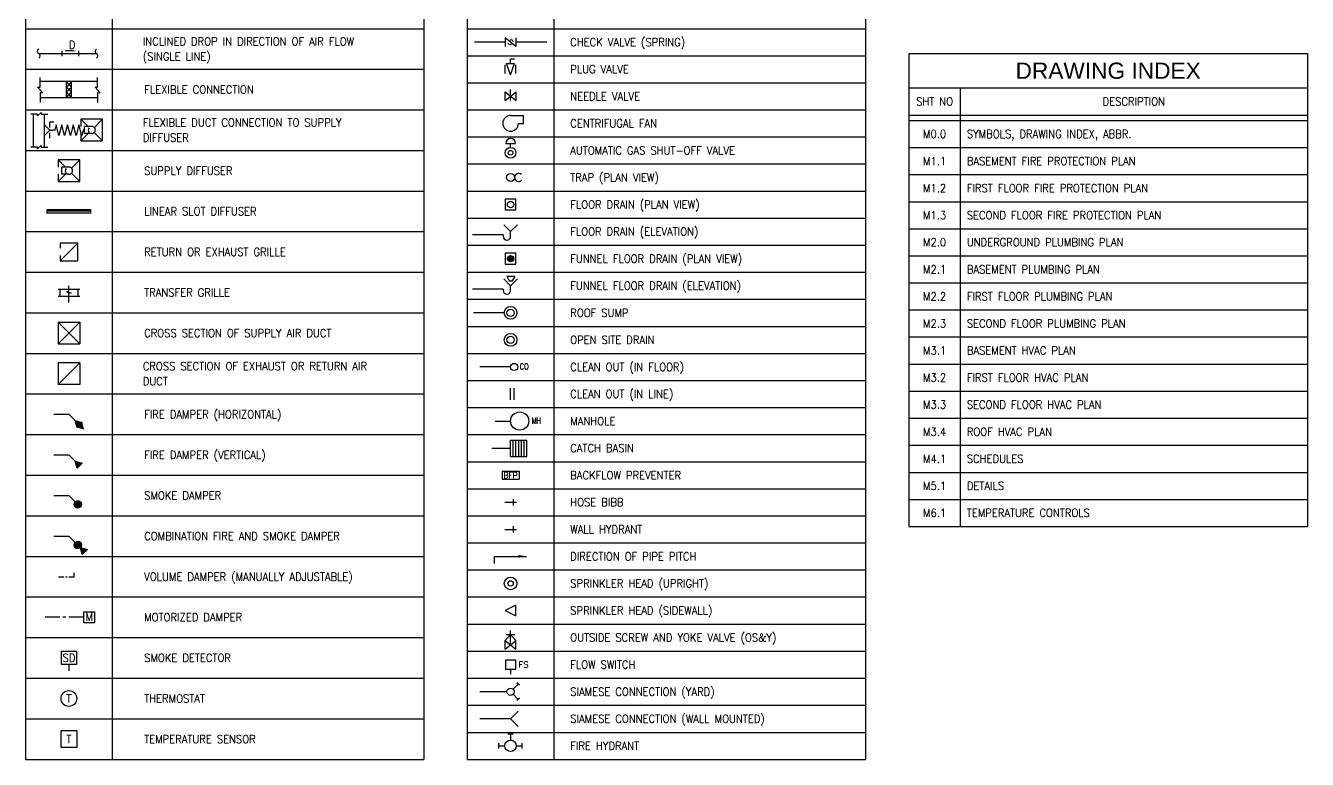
# Model space of a CAD drawing. Extents: x 1 to 31.1, y 1 to 21.7.
# Drawn here: x 16.28 to 31.08, y 2.91 to 11.38 of the extents above; entities that cross this region are included whole.
import ezdxf
from ezdxf.enums import TextEntityAlignment as Align

# ---------------------------------------------------------------- set-up
doc = ezdxf.new("R2010")
doc.units = 0
doc.header["$MEASUREMENT"] = 0
doc.linetypes.add('DASHED', pattern=[0.75, 0.5, -0.25])
doc.layers.get('0').update_dxf_attribs({"linetype": 'CONTINUOUS'})
for name, color, linetype in [('DRW_IDX', 2, 'CONTINUOUS'), ('Schedules', 2, 'CONTINUOUS'), ('Symbols', 11, 'CONTINUOUS'), ('TEXT', 1, 'CONTINUOUS')]:
    doc.layers.add(name, color=color, linetype=linetype)
doc.styles.add('ARIAL', font='ARIAL.TTF', dxfattribs={"height": 0.1875})
doc.styles.add('COMPACT', font='SIMPLEX', dxfattribs={"width": 0.75})
doc.styles.add('ROMANS', font='romans.shx', dxfattribs={"width": 0.9, "height": 0.09375})
doc.styles.add('SIMPLEX', font='SIMPLEX')

# ---------------------------------------------------------------- blocks, each defined once
blk = doc.blocks.new('SUPARROW')
at = {"color": 1}
blk.add_line((-6.1, 0), (-24.1, 0), dxfattribs=at)
blk.add_solid([(-6.1, -1), (-6.1, 1), (-0.1, 0)], dxfattribs=at)
blk = doc.blocks.new('ogee')
at = {"color": 1}
for centre, start, end in [((0.011, 0.025), 114.124, 245.876), ((-0.011, -0.025), 294.124, 65.876)]:
    blk.add_arc(centre, 0.0271, start, end, dxfattribs=at)
blk = doc.blocks.new('flex_conn')
at = {"color": 8}
for p, q in [((-0.11, 0.023), (-0.1, 0.033)), ((-0.067, 0), (-0.1, 0.033)), ((-0.067, 0), (-0.1, -0.033)), ((-0.067, 0), (-0.033, 0.033)), ((-0.067, 0), (-0.033, -0.033)), ((0, 0), (-0.033, 0.033)), ((0, 0), (-0.033, -0.033)), ((0, 0), (0.033, 0.033)), ((0, 0), (0.033, -0.033)), ((0.067, 0), (0.033, 0.033)), ((0.067, 0), (0.033, -0.033)), ((0.067, 0), (0.1, 0.033)), ((0.067, 0), (0.1, -0.033)), ((0.11, 0.023), (0.1, 0.033)), ((-0.11, -0.023), (-0.1, -0.033)), ((0.11, -0.023), (0.1, -0.033))]:
    blk.add_line(p, q, dxfattribs=at)
for p, q in [((-0.11, 0.033), (0.11, 0.033)), ((-0.11, -0.033), (-0.11, 0.033)), ((0.11, -0.033), (0.11, 0.033)), ((-0.11, -0.033), (0.11, -0.033))]:
    blk.add_line(p, q)
blk = doc.blocks.new('break')
at = {"color": 11}
for p, q in [((-3, 3.2), (0, 3.2)), ((-3, 3.2), (3, -3.2)), ((0, 3.2), (0, 14.6)), ((3, -3.2), (0, -3.2)), ((0, -3.2), (0, -14.6))]:
    blk.add_line(p, q, dxfattribs=at)
blk = doc.blocks.new('SPIN')
for q in [(-6, 0), (6, 0)]:
    blk.add_line((0, -6), q)
blk = doc.blocks.new('VOL-DAMP')
for p, q in [((-9, 0), (-3, 0)), ((-1, 0), (1, 0)), ((3, 0), (9, 0)), ((9, 0), (9, -4.4))]:
    blk.add_line(p, q)
blk = doc.blocks.new('H-DIFF4')
for p, q in [((-1, 1), (-0.24, 0.24)), ((0, 0.33), (0.66, 0.33)), ((0.33, 0.33), (1, 1)), ((0.66, 0.33), (0.66, -0.33)), ((-1, -1), (-0.24, -0.24)), ((0, -0.33), (0.66, -0.33)), ((0.33, -0.33), (1, -1))]:
    blk.add_line(p, q)
blk.add_lwpolyline([(1, 0.33), (1, 1), (-1, 1), (-1, -1), (1, -1), (1, -0.33)])
for start, end in [(90, 270), (318.9232, 41.0768)]:
    blk.add_arc((0, 0), 0.333, start, end)
blk = doc.blocks.new('EXHAUST_ARO')
for p, q in [((0, 11.9), (0, 18.5)), ((-2.5, 11.9), (2.5, 10.1)), ((0, 11.9), (-2.5, 11.9)), ((2.5, 10.1), (0, 10.1)), ((0, 0), (0, 10.1))]:
    blk.add_line(p, q)
at = {"linetype": 'DASHED'}
blk.add_solid([(-0.7, 4.5), (0.8, 4.5), (0, 0)], dxfattribs=at)
blk = doc.blocks.new('DIFUSR')
for p, q in [((0.5, 0.5), (-0.5, -0.5)), ((-0.5, 0.5), (0.5, -0.5)), ((-0.5, 0.5), (0.5, 0.5)), ((-0.5, 0.5), (-0.5, -0.5)), ((0.5, 0.5), (0.5, -0.5)), ((-0.5, -0.5), (0.5, -0.5))]:
    blk.add_line(p, q)
blk = doc.blocks.new('GRILLE')
for p, q in [((-0.5, 0.5), (0.5, -0.5)), ((-0.5, 0.5), (0.5, 0.5)), ((-0.5, 0.5), (-0.5, -0.5)), ((0.5, 0.5), (0.5, -0.5)), ((-0.5, -0.5), (0.5, -0.5))]:
    blk.add_line(p, q)
blk = doc.blocks.new('fire_damper_hor')
for p, q in [((0, 0.112), (0.073, 0.185)), ((0.073, 0.185), (0.094, 0.266)), ((0.154, 0.207), (0.073, 0.185)), ((0.094, 0.266), (0.154, 0.207)), ((0, -0.062), (0, 0.112))]:
    blk.add_line(p, q)
for points in [[(0.073, 0.185), (0.154, 0.207), (0.073, 0.185), (0.094, 0.266)], [(0.176, 0.287), (0.094, 0.266), (0.176, 0.287), (0.154, 0.207)]]:
    blk.add_solid(points)
blk = doc.blocks.new('fire_damper_ver')
for p, q in [((0, 0.112), (0.073, 0.185)), ((0.073, 0.185), (0.094, 0.266)), ((0.154, 0.207), (0.073, 0.185)), ((0.094, 0.266), (0.154, 0.207)), ((0, -0.062), (0, 0.112))]:
    blk.add_line(p, q)
blk.add_solid([(0.073, 0.185), (0.154, 0.207), (0.073, 0.185), (0.094, 0.266)])
blk = doc.blocks.new('smoke_damper')
h = blk.add_hatch()
h.set_pattern_fill('ANSI31', color=256, scale=0.010417, style=0)
h.set_pattern_definition([(45, (-14.3055871, -7.7481805), (-0.00092071195, 0.00092071195), [])])
h.paths.add_polyline_path([(0.144, 0.215, 1), (0.061, 0.215, 1)])
for p, q in [((0, 0.112), (0.073, 0.185)), ((0, -0.062), (0, 0.112))]:
    blk.add_line(p, q)
blk.add_circle((0.103, 0.215), 0.0419)
blk = doc.blocks.new('smoke_fire_damper')
h = blk.add_hatch()
h.set_pattern_fill('ANSI31', color=256, scale=0.010417, style=0)
h.set_pattern_definition([(45, (-14.3056039, -7.7481637), (-0.00092071195, 0.00092071195), [])])
h.paths.add_polyline_path([(0.144, 0.215, 1), (0.061, 0.215, 1)])
for p, q in [((0.132, 0.245), (0.154, 0.325)), ((0.154, 0.325), (0.213, 0.266)), ((0, 0.112), (0.073, 0.185)), ((0.213, 0.266), (0.132, 0.245)), ((0, -0.062), (0, 0.112))]:
    blk.add_line(p, q)
blk.add_circle((0.103, 0.215), 0.0419)
blk.add_solid([(0.132, 0.245), (0.213, 0.266), (0.132, 0.245), (0.154, 0.325)])
blk = doc.blocks.new('volumedamper')
for p, q in [((0, 0.09), (0, 0.03)), ((0, 0.01), (0, -0.01)), ((0, -0.03), (0, -0.09)), ((0, -0.09), (0.045, -0.09))]:
    blk.add_line(p, q)
blk = doc.blocks.new('thermostat')
blk.add_circle((0, 0), 0.0913)
at = {"color": 1, "style": 'ROMANS'}
blk.add_text('T', height=0.0938, dxfattribs=at).set_placement((0, 0), align=Align.MIDDLE)
blk = doc.blocks.new('clean_out')
at = {"linetype": 'Continuous'}
for p, q in [((0, -0.068), (0, 0.068)), ((0.042, -0.068), (0.042, 0.068))]:
    blk.add_line(p, q, dxfattribs=at)
blk = doc.blocks.new('ENDCAP')
blk.add_line((-3, 0), (3, 0))
blk = doc.blocks.new('fire_hydrant')
for p, q in [((-0.135, 0), (-0.066, 0)), ((0, 0.135), (0, 0.066)), ((0.066, 0), (0.135, 0))]:
    blk.add_line(p, q)
blk.add_circle((0, 0), 0.0663)
at = {"yscale": 0.01041666666666607, "zscale": 0.01041666666666667}
for p, xscale, rotation in [((-0.135, 0), 0.01041666666666652, 90), ((0, 0.135), 0.01041666666666607, 180), ((0.135, 0), 0.01041666666666652, 90)]:
    blk.add_blockref('ENDCAP', p, dxfattribs=dict(at, xscale=xscale, rotation=rotation))
blk = doc.blocks.new('siamese_conn_wall')
for q in [(0.088, 0.088), (0.088, -0.088)]:
    blk.add_line((0, 0), q)
blk = doc.blocks.new('siamese_conn_yard')
for p, q in [((0.029, 0.029), (0.088, 0.088)), ((0.103, 0.074), (0.074, 0.103)), ((0.029, -0.029), (0.088, -0.088)), ((0.103, -0.074), (0.074, -0.103))]:
    blk.add_line(p, q)
blk.add_circle((0, 0), 0.0417)
blk = doc.blocks.new('flow_switch_mech')
blk.add_line((0, 0.065), (0, 0.01))
blk.add_lwpolyline([(-0.055, 0.175), (0.055, 0.175), (0.055, 0.065), (-0.055, 0.065)], close=True)
at = {"color": 1, "style": 'SIMPLEX'}
blk.add_text('FS', height=0.0703, dxfattribs=at).set_placement((0.092, 0.086))
blk = doc.blocks.new('sprinkler_sidewall')
for p, q in [((0.0625, 0.0625), (-0.0625, 0)), ((-0.0625, 0), (0.0625, -0.0625)), ((0.0625, -0.0625), (0.0625, 0.0625))]:
    blk.add_line(p, q)
blk = doc.blocks.new('screwandyokevalve')
for p, q in [((0, 0), (0, 0.165)), ((-0.062, 0.05), (0, 0.119)), ((-0.062, -0.05), (-0.062, 0.05)), ((-0.062, -0.05), (0.062, 0.05)), ((-0.062, 0.05), (0.062, -0.05)), ((-0.05, 0.119), (0.05, 0.119)), ((0, 0.119), (0.062, 0.05)), ((0.062, -0.05), (0.062, 0.05))]:
    blk.add_line(p, q)
blk = doc.blocks.new('sprinkler_head')
for radius in [0.0729, 0.0312]:
    blk.add_circle((0, 0), radius)
blk = doc.blocks.new('ARROHD')
blk.add_solid([(9.1, 1.5), (9.1, -1.5), (0, 0)])
blk = doc.blocks.new('pipe_pitch')
for p, q in [((0, 0), (0, 0.084)), ((0, 0.084), (0.37, 0.084))]:
    blk.add_line(p, q)
at = {"xscale": 0.01041666666666607, "yscale": 0.01041666666666652, "zscale": 0.01041666666666667, "rotation": 180}
blk.add_blockref('ARROHD', (0.37, 0.084), dxfattribs=at)
blk = doc.blocks.new('hose_bibb')
at = {"linetype": 'Continuous'}
blk.add_line((0, 0), (0.135, 0), dxfattribs=at)
blk.add_line((0.098, 0.036), (0.098, -0.036))
blk = doc.blocks.new('back_flow_prev')
for p, q in [((-0.099, 0.047), (0.099, 0.047)), ((-0.099, 0.047), (-0.099, -0.047)), ((0.099, 0.047), (0.099, -0.047)), ((-0.099, -0.047), (0.099, -0.047))]:
    blk.add_line(p, q)
at = {"color": 1, "style": 'ROMANS', "width": 0.9}
blk.add_text('BFP', height=0.0703, dxfattribs=at).set_placement((0, 0), align=Align.MIDDLE)
blk = doc.blocks.new('catch_basin')
for p, q in [((-0.218, 0), (0, 0)), ((0, -0.097), (0, 0.091)), ((0, 0.091), (0.188, 0.091)), ((0.031, -0.097), (0.031, 0.091)), ((0.062, -0.097), (0.062, 0.091)), ((0.094, -0.097), (0.094, 0.091)), ((0.125, -0.097), (0.125, 0.091)), ((0.156, -0.097), (0.156, 0.091)), ((0.188, -0.097), (0.188, 0.091)), ((0, -0.097), (0.188, -0.097))]:
    blk.add_line(p, q)
blk = doc.blocks.new('manhole')
blk.add_line((-0.178, 0), (0, 0))
blk.add_circle((0.105, 0), 0.105)
at = {"color": 1, "style": 'COMPACT', "width": 0.75}
blk.add_text('MH', height=0.0703, dxfattribs=at).set_placement((0.242, -0.03))
blk = doc.blocks.new('PIPE57N')
at = {"color": 1, "style": 'COMPACT', "width": 0.75}
blk.add_text('CO', height=6.75, dxfattribs=at).set_placement((0, 0))
blk = doc.blocks.new('PIPE57')
blk.add_circle((-4, 0), 4)
blk = doc.blocks.new('clean_out_floor')
at = {"xscale": 0.01041666666666607, "yscale": 0.01041666666666607, "zscale": 0.01041666666666667, "rotation": 180}
blk.add_blockref('PIPE57', (0, 0), dxfattribs=at)
at = {"color": 1, "xscale": 0.01041666666666607, "yscale": 0.01041666666666607, "zscale": 0.01041666666666667}
blk.add_blockref('PIPE57N', (0.106, -0.029), dxfattribs=at)
blk = doc.blocks.new('open_site_drain')
for radius in [0.0738, 0.0417]:
    blk.add_circle((0, 0), radius)
blk = doc.blocks.new('roof_sump')
for radius in [0.0738, 0.0417]:
    blk.add_circle((0, 0), radius)
blk = doc.blocks.new('funnel_floor_drain_elev')
for p, q in [((0, 0), (0, -0.015)), ((0.087, 0.039), (0.009, 0.118)), ((0.135, 0.146), (0.042, 0.146)), ((0.042, 0.146), (0.073, 0.092)), ((0.103, 0.092), (0.073, 0.092)), ((0.087, 0.039), (0.166, 0.118)), ((0.087, -0.015), (0.087, 0.039)), ((0.135, 0.146), (0.103, 0.092))]:
    blk.add_line(p, q)
blk.add_arc((0.044, -0.015), 0.0437, 180, 0)
blk = doc.blocks.new('floor_drain')
blk.add_lwpolyline([(-0.0625, -0.0625), (0.0625, -0.0625), (0.0625, 0.0625), (-0.0625, 0.0625)], close=True)
blk.add_circle((0, 0), 0.0367)
blk = doc.blocks.new('funnel_floor_drain')
for p, q in [((0.037, 0), (-0.037, 0)), ((0.037, 0), (-0.037, 0)), ((0.035, 0.01), (-0.035, 0.01)), ((-0.031, 0.019), (-0.031, -0.019)), ((0.03, 0.021), (-0.03, 0.021)), ((-0.021, 0.03), (-0.021, -0.03)), ((0.019, 0.031), (-0.019, 0.031)), ((-0.01, 0.035), (-0.01, -0.035)), ((0, 0.037), (0, -0.037)), ((0.01, 0.035), (0.01, -0.035)), ((0.021, 0.03), (0.021, -0.03)), ((0.031, 0.019), (0.031, -0.019)), ((0.035, -0.01), (-0.035, -0.01)), ((0.03, -0.021), (-0.03, -0.021)), ((0.019, -0.031), (-0.019, -0.031))]:
    blk.add_line(p, q)
blk.add_blockref('floor_drain', (0, 0))
blk = doc.blocks.new('floor_drain_elev')
for p, q in [((0, 0), (0, -0.015)), ((0.087, 0.039), (0.009, 0.118)), ((0.087, 0.039), (0.166, 0.118)), ((0.087, -0.015), (0.087, 0.039))]:
    blk.add_line(p, q)
blk.add_arc((0.044, -0.015), 0.0437, 180, 0)
blk = doc.blocks.new('san_conn')
at = {"linetype": 'Continuous'}
blk.add_circle((0, 0), 0.0312, dxfattribs=at)
blk.add_arc((0.0625, 0), 0.0312, 45.30186, 315.60632, dxfattribs=at)
blk = doc.blocks.new('auto_gas_shut_off')
for p, q in [((-0.056, 0.108), (0.056, 0.108)), ((0, 0.062), (0, 0.108))]:
    blk.add_line(p, q)
for radius in [0.0625, 0.0269]:
    blk.add_circle((0, 0), radius)
blk.add_arc((0, 0.108), 0.0562, 0, 180)
blk = doc.blocks.new('cent_fan')
for p, q in [((0, 0.09045), (0.15075, 0.09045)), ((0.09045, 0), (0.15075, 0)), ((0.15075, 0), (0.15075, 0.09045))]:
    blk.add_line(p, q)
blk.add_arc((0, 0), 0.09045, 90, 0)
blk = doc.blocks.new('needle_valve')
for p, q in [((-0.062, -0.05), (-0.062, 0.05)), ((-0.062, -0.05), (0.063, 0.05)), ((-0.062, 0.05), (0.063, -0.05)), ((0.063, -0.05), (0.063, 0.05))]:
    blk.add_line(p, q)
at = {"color": 1, "xscale": 0.006249999999999645, "yscale": 0.006249999999999645, "zscale": 0.006249999999999999, "rotation": 270}
blk.add_blockref('SUPARROW', (0, -0.072), dxfattribs=at)
blk = doc.blocks.new('plug_valve')
for p, q in [((-0.063, -0.05), (-0.063, 0.05)), ((-0.047, 0.065), (0.047, 0.065)), ((0, -0.065), (-0.047, 0.065)), ((0, 0.12), (0.047, 0.12)), ((0, 0.065), (0, 0.12)), ((0, -0.065), (0.047, 0.065)), ((0.062, -0.05), (0.062, 0.05))]:
    blk.add_line(p, q)
blk = doc.blocks.new('spring_check_valve')
for p, q in [((-0.0625, 0.05), (-0.0625, -0.05)), ((0.0625, -0.05), (-0.0625, 0.05)), ((0.0625, 0.05), (0.0625, -0.05))]:
    blk.add_line(p, q)
for points in [[(-0.0625, 0), (-0.1, -0.01875), (-0.1, -0.01875), (-0.1, 0.01875)], [(-0.1, 0.01875), (-0.0625, 0), (-0.0625, 0), (-0.1, -0.01875)], [(-0.1, -0.01875), (-0.1, 0.01875), (-0.1, 0.01875), (-0.0625, 0)]]:
    blk.add_solid(points)
at = {"color": 1, "style": 'SIMPLEX'}
blk.add_text('S', height=0.06178, rotation=321.340192, dxfattribs=at).set_placement((0, 0), align=Align.MIDDLE)

msp = doc.modelspace()

# ---------------------------------------------------------------- linework, layer by layer
at = {"layer": 'DRW_IDX'}
for p, q in [((26.483, 11.062), (26.483, 5.599)), ((26.483, 11.062), (31.083, 11.062)), ((31.083, 11.062), (31.083, 5.599)), ((26.483, 10.662), (31.083, 10.662)), ((27.075, 10.662), (27.075, 5.599)), ((26.483, 10.287), (31.083, 10.287)), ((26.483, 9.974), (31.083, 9.974)), ((26.483, 9.662), (31.083, 9.662)), ((26.483, 9.349), (31.083, 9.349)), ((26.483, 9.037), (31.083, 9.037)), ((26.483, 8.724), (31.083, 8.724)), ((26.483, 8.412), (31.083, 8.412)), ((26.483, 8.099), (31.083, 8.099)), ((26.483, 7.787), (31.083, 7.787)), ((26.483, 7.474), (31.083, 7.474)), ((26.483, 7.162), (31.083, 7.162)), ((26.483, 6.849), (31.083, 6.849)), ((26.483, 6.537), (31.083, 6.537)), ((26.483, 6.224), (31.083, 6.224)), ((26.483, 5.912), (31.083, 5.912)), ((26.483, 5.599), (31.083, 5.599))]:
    msp.add_line(p, q, dxfattribs=at)
at = {"layer": 'Schedules'}
for p, q in [((16.283, 21.66), (16.283, 2.91)), ((20.883, 21.66), (20.883, 2.91)), ((21.383, 21.66), (21.383, 2.91)), ((25.983, 21.66), (25.983, 2.91)), ((16.283, 11.347), (20.883, 11.347)), ((21.383, 11.347), (25.983, 11.347)), ((21.383, 11.035), (25.983, 11.035)), ((16.283, 10.879), (20.883, 10.879)), ((21.383, 10.722), (25.983, 10.722)), ((21.383, 10.41), (25.983, 10.41)), ((26.483, 10.349), (31.083, 10.349)), ((21.383, 10.097), (25.983, 10.097)), ((16.283, 9.941), (20.883, 9.941)), ((21.383, 9.785), (25.983, 9.785)), ((16.283, 9.472), (20.883, 9.472)), ((21.383, 9.472), (25.983, 9.472)), ((21.383, 9.16), (25.983, 9.16)), ((21.383, 8.847), (25.983, 8.847)), ((16.283, 8.535), (20.883, 8.535)), ((21.383, 8.535), (25.983, 8.535)), ((21.383, 8.222), (25.983, 8.222)), ((16.283, 8.066), (20.883, 8.066)), ((21.383, 7.91), (25.983, 7.91)), ((21.383, 7.597), (25.983, 7.597)), ((21.383, 7.285), (25.983, 7.285)), ((16.283, 7.129), (20.883, 7.129)), ((21.383, 6.972), (25.983, 6.972)), ((16.283, 6.66), (20.883, 6.66)), ((21.383, 6.66), (25.983, 6.66)), ((21.383, 6.347), (25.983, 6.347)), ((21.383, 6.035), (25.983, 6.035)), ((16.283, 5.722), (20.883, 5.722)), ((21.383, 5.722), (25.983, 5.722)), ((21.383, 5.41), (25.983, 5.41)), ((16.283, 5.254), (20.883, 5.254)), ((21.383, 5.097), (25.983, 5.097)), ((21.383, 4.785), (25.983, 4.785)), ((21.383, 4.472), (25.983, 4.472)), ((16.283, 4.316), (20.883, 4.316)), ((21.383, 4.16), (25.983, 4.16)), ((16.283, 3.847), (20.883, 3.847)), ((21.383, 3.847), (25.983, 3.847)), ((21.383, 3.535), (25.983, 3.535)), ((21.383, 3.222), (25.983, 3.222)), ((16.283, 2.91), (20.883, 2.91)), ((21.383, 2.91), (25.983, 2.91))]:
    msp.add_line(p, q, dxfattribs=at)
for points in [[(17.283, 21.16), (17.283, 2.91)], [(17.283, 21.16), (17.283, 2.91)], [(22.383, 21.16), (22.383, 2.91)], [(22.383, 21.16), (22.383, 2.91)], [(16.283, 10.41), (20.883, 10.41)], [(16.283, 9.004), (20.883, 9.004)], [(16.283, 7.597), (20.883, 7.597)], [(16.283, 6.191), (20.883, 6.191)], [(16.283, 4.785), (20.883, 4.785)], [(16.283, 3.379), (20.883, 3.379)]]:
    msp.add_lwpolyline(points, dxfattribs=at)
at = {"layer": 'Symbols'}
for p, q in [((21.821, 11.191), (21.467, 11.191)), ((22.3, 11.191), (21.946, 11.191)), ((16.434, 11.059), (17.101, 11.059)), ((16.702, 11.09), (16.702, 11.028)), ((16.894, 11.09), (16.894, 11.028)), ((17.115, 10.738), (16.451, 10.738)), ((16.451, 10.551), (17.115, 10.551)), ((16.376, 9.978), (16.376, 10.361)), ((16.501, 9.978), (16.501, 10.361)), ((16.635, 10.238), (16.619, 10.176)), ((16.668, 10.113), (16.635, 10.238)), ((16.701, 10.238), (16.668, 10.113)), ((16.734, 10.113), (16.701, 10.238)), ((16.767, 10.238), (16.734, 10.113)), ((16.8, 10.113), (16.767, 10.238)), ((16.833, 10.238), (16.8, 10.113)), ((16.866, 10.113), (16.833, 10.238)), ((16.898, 10.238), (16.866, 10.113)), ((16.931, 10.113), (16.898, 10.238)), ((16.563, 10.176), (16.602, 10.176)), ((16.619, 10.176), (16.602, 10.176)), ((16.948, 10.176), (16.931, 10.113)), ((16.964, 10.176), (16.948, 10.176)), ((17.033, 9.238), (16.533, 9.238)), ((21.796, 8.965), (21.442, 8.965)), ((16.885, 8.871), (16.682, 8.871)), ((16.682, 8.871), (16.682, 8.811)), ((16.682, 8.668), (16.885, 8.871)), ((16.885, 8.668), (16.885, 8.871)), ((16.682, 8.728), (16.682, 8.668)), ((16.682, 8.668), (16.885, 8.668)), ((16.658, 8.34), (16.908, 8.34)), ((16.679, 8.34), (16.679, 8.257)), ((16.887, 8.34), (16.887, 8.257)), ((21.796, 8.34), (21.442, 8.34)), ((16.658, 8.257), (16.908, 8.257)), ((21.809, 8.066), (21.455, 8.066)), ((21.883, 7.441), (21.529, 7.441)), ((16.955, 4.613), (17.08, 4.613)), ((16.955, 4.488), (16.955, 4.613)), ((17.08, 4.613), (17.08, 4.488)), ((16.679, 4.551), (16.507, 4.551)), ((16.748, 4.551), (16.714, 4.551)), ((16.955, 4.551), (16.783, 4.551)), ((17.08, 4.488), (16.955, 4.488)), ((16.783, 4.006), (16.783, 3.934)), ((21.842, 3.691), (21.529, 3.691)), ((21.883, 3.379), (21.529, 3.379))]:
    msp.add_line(p, q, dxfattribs=at)
for points in [[(16.533, 9.217), (16.533, 9.259), (17.033, 9.259), (17.033, 9.217)], [(16.697, 4.158), (16.87, 4.158), (16.87, 4.006), (16.697, 4.006)], [(16.69, 3.051), (16.877, 3.051), (16.877, 3.238), (16.69, 3.238)]]:
    msp.add_lwpolyline(points, close=True, dxfattribs=at)

# ---------------------------------------------------------------- block references
for name, p in [('ogee', (16.434, 11.059)), ('ogee', (17.101, 11.059)), ('spring_check_valve', (21.883, 11.191)), ('plug_valve', (21.883, 10.879)), ('needle_valve', (21.883, 10.566)), ('cent_fan', (21.883, 10.254)), ('auto_gas_shut_off', (21.883, 9.914)), ('floor_drain', (21.883, 9.316)), ('floor_drain_elev', (21.796, 8.965)), ('funnel_floor_drain', (21.883, 8.691)), ('funnel_floor_drain_elev', (21.796, 8.34)), ('roof_sump', (21.883, 8.066)), ('open_site_drain', (21.883, 7.754)), ('clean_out_floor', (21.883, 7.441)), ('clean_out', (21.883, 7.129)), ('manhole', (21.883, 6.816)), ('catch_basin', (21.883, 6.504)), ('back_flow_prev', (21.883, 6.191)), ('hose_bibb', (21.816, 5.879)), ('hose_bibb', (21.816, 5.566)), ('pipe_pitch', (21.698, 5.17)), ('sprinkler_head', (21.883, 4.941)), ('sprinkler_sidewall', (21.883, 4.629)), ('screwandyokevalve', (21.883, 4.234)), ('flow_switch_mech', (21.883, 3.884)), ('thermostat', (16.783, 3.613)), ('siamese_conn_yard', (21.883, 3.691)), ('siamese_conn_wall', (21.883, 3.379)), ('fire_hydrant', (21.883, 3.066))]:
    msp.add_blockref(name, p, dxfattribs=at)
for name, p, xscale, yscale, zscale in [('SUPARROW', (16.868, 11.09), 0.005208333333333333, 0.005208333333333333, 0.005208333333333333), ('san_conn', (21.883, 9.629), 1.5, 1.5, 1.5), ('EXHAUST_ARO', (16.783, 8.186), 0.01041666666666667, 0.01041666666666667, 0.01041666666666667), ('DIFUSR', (16.783, 7.832), 0.25, 0.25, 0.25)]:
    msp.add_blockref(name, p, dxfattribs=dict(at, xscale=xscale, yscale=yscale, zscale=zscale))
for name, p, xscale, yscale, zscale, rotation in [('break', (16.451, 10.639), 0.0098828125, 0.0098828125, 0.0098828125, 180), ('flex_conn', (16.783, 10.644), 0.85, 0.85, 0.85, 90), ('break', (17.115, 10.639), 0.0098828125, 0.0098828125, 0.0098828125, 180), ('break', (16.442, 10.361), 0.006640625, 0.006640625, 0.006640625, 270), ('SPIN', (16.501, 10.176), 0.01041666666666667, 0.01041666666666667, 0.01041666666666667, 90), ('VOL-DAMP', (16.563, 10.176), 0.01041666666666667, 0.01041666666666667, 0.01041666666666667, 90), ('H-DIFF4', (17.047, 10.176), 0.125, 0.125, 0.01041666666666667, 180.0000000000014), ('break', (16.442, 9.978), 0.006640625, 0.006640625, 0.006640625, 270), ('H-DIFF4', (16.783, 9.707), 0.125, 0.125, 0.01041666666666667, 180.0000000000014), ('GRILLE', (16.783, 7.363), 0.25, 0.25, 0.25, 270)]:
    msp.add_blockref(name, p, dxfattribs=dict(at, xscale=xscale, yscale=yscale, zscale=zscale, rotation=rotation))
for name, p, rotation in [('fire_damper_hor', (16.671, 6.894), 270), ('fire_damper_ver', (16.671, 6.426), 270), ('smoke_damper', (16.671, 5.957), 270), ('smoke_fire_damper', (16.671, 5.488), 270), ('volumedamper', (16.753, 5.019), 90)]:
    msp.add_blockref(name, p, dxfattribs=dict(at, rotation=rotation))

# ---------------------------------------------------------------- texts
at = {"layer": 'Symbols', "style": 'ROMANS', "width": 0.9}
msp.add_text('D', height=0.0938, dxfattribs=at).set_placement((16.783, 11.113))
msp.add_text('M', height=0.0938, dxfattribs=at).set_placement((17.018, 4.509), align=Align.CENTER)
msp.add_text('T', height=0.0938, dxfattribs=at).set_placement((16.783, 3.144), align=Align.MIDDLE_CENTER)
at = {"layer": 'TEXT', "style": 'ROMANS', "width": 0.9}
for s, height, p in [('CHECK VALVE (SPRING)', 0.09375, (22.572, 11.191)), ('INCLINED DROP IN DIRECTION OF AIR FLOW ', 0.09375, (17.636, 11.2)), ('(SINGLE LINE)', 0.09375, (17.636, 11.026)), ('PLUG VALVE', 0.0938, (22.572, 10.879)), ('FLEXIBLE CONNECTION', 0.09375, (17.652, 10.644)), ('NEEDLE VALVE', 0.09375, (22.572, 10.566)), ('FLEXIBLE DUCT CONNECTION TO SUPPLY', 0.09375, (17.636, 10.263)), ('CENTRIFUGAL FAN', 0.09375, (22.572, 10.254)), ('DIFFUSER', 0.0938, (17.636, 10.089)), ('SYMBOLS, DRAWING INDEX, ABBR.', 0.09375, (27.151, 10.131)), ('AUTOMATIC GAS SHUT-OFF VALVE', 0.09375, (22.572, 9.941)), ('BASEMENT FIRE PROTECTION PLAN', 0.09375, (27.151, 9.818)), ('SUPPLY DIFFUSER', 0.09375, (17.652, 9.707)), ('TRAP (PLAN VIEW)', 0.09375, (22.572, 9.629)), ('FIRST FLOOR FIRE PROTECTION PLAN', 0.09375, (27.151, 9.506)), ('FLOOR DRAIN (PLAN VIEW)', 0.09375, (22.572, 9.316)), ('LINEAR SLOT DIFFUSER', 0.09375, (17.652, 9.238)), ('SECOND FLOOR FIRE PROTECTION PLAN', 0.09375, (27.151, 9.193)), ('FLOOR DRAIN (ELEVATION)', 0.09375, (22.572, 9.004)), ('UNDERGROUND PLUMBING PLAN', 0.09375, (27.151, 8.881)), ('RETURN OR EXHAUST GRILLE', 0.09375, (17.652, 8.769)), ('FUNNEL FLOOR DRAIN (PLAN VIEW)', 0.09375, (22.572, 8.691)), ('BASEMENT PLUMBING PLAN', 0.09375, (27.151, 8.568)), ('FUNNEL FLOOR DRAIN (ELEVATION)', 0.09375, (22.572, 8.379)), ('TRANSFER GRILLE', 0.09375, (17.652, 8.301)), ('FIRST FLOOR PLUMBING PLAN', 0.09375, (27.151, 8.256)), ('ROOF SUMP', 0.0938, (22.572, 8.066)), ('CROSS SECTION OF SUPPLY AIR DUCT', 0.09375, (17.652, 7.832)), ('SECOND FLOOR PLUMBING PLAN', 0.09375, (27.151, 7.943)), ('OPEN SITE DRAIN', 0.09375, (22.572, 7.754)), ('BASEMENT HVAC PLAN', 0.09375, (27.151, 7.631)), ('CROSS SECTION OF EXHAUST OR RETURN AIR', 0.09375, (17.636, 7.45)), ('CLEAN OUT (IN FLOOR)', 0.09375, (22.572, 7.441)), ('DUCT', 0.0938, (17.636, 7.276)), ('FIRST FLOOR HVAC PLAN', 0.09375, (27.151, 7.318)), ('CLEAN OUT (IN LINE)', 0.09375, (22.572, 7.129)), ('FIRE DAMPER (HORIZONTAL)', 0.09375, (17.652, 6.894)), ('SECOND FLOOR HVAC PLAN', 0.09375, (27.151, 7.006)), ('MANHOLE', 0.0938, (22.572, 6.816)), ('ROOF HVAC PLAN', 0.09375, (27.151, 6.693)), ('CATCH BASIN', 0.09375, (22.572, 6.504)), ('FIRE DAMPER (VERTICAL)', 0.09375, (17.652, 6.426)), ('SCHEDULES', 0.0938, (27.151, 6.381)), ('BACKFLOW PREVENTER', 0.09375, (22.572, 6.191)), ('DETAILS', 0.0938, (27.151, 6.068)), ('SMOKE DAMPER', 0.09375, (17.652, 5.957)), ('HOSE BIBB', 0.0938, (22.572, 5.879)), ('TEMPERATURE CONTROLS', 0.09375, (27.151, 5.756)), ('COMBINATION FIRE AND SMOKE DAMPER', 0.09375, (17.652, 5.488)), ('WALL HYDRANT', 0.09375, (22.572, 5.566)), ('DIRECTION OF PIPE PITCH', 0.09375, (22.572, 5.254)), ('VOLUME DAMPER (MANUALLY ADJUSTABLE)', 0.09375, (17.652, 5.019)), ('SPRINKLER HEAD (UPRIGHT)', 0.09375, (22.572, 4.941)), ('MOTORIZED DAMPER', 0.09375, (17.652, 4.551)), ('SPRINKLER HEAD (SIDEWALL)', 0.09375, (22.572, 4.629)), ('OUTSIDE SCREW AND YOKE VALVE (OS&Y)', 0.09375, (22.572, 4.316)), ('SMOKE DETECTOR', 0.09375, (17.652, 4.082)), ('FLOW SWITCH', 0.09375, (22.572, 4.004)), ('SIAMESE CONNECTION (YARD)', 0.09375, (22.572, 3.691)), ('THERMOSTAT', 0.0938, (17.652, 3.613)), ('SIAMESE CONNECTION (WALL MOUNTED)', 0.09375, (22.572, 3.379)), ('TEMPERATURE SENSOR ', 0.09375, (17.652, 3.144)), ('FIRE HYDRANT', 0.09375, (22.572, 3.066))]:
    msp.add_text(s, height=height, dxfattribs=at).set_placement(p, align=Align.MIDDLE_LEFT)
at = {"layer": 'TEXT', "style": 'ARIAL'}
msp.add_text('DRAWING INDEX', height=0.1875, dxfattribs=at).set_placement((28.783, 10.862), align=Align.MIDDLE)
at = {"layer": 'TEXT', "style": 'ROMANS', "width": 0.9}
for s, height, p in [('SHT NO', 0.0938, (26.779, 10.506)), ('DESCRIPTION', 0.09375, (29.079, 10.506)), ('M0.0', 0.0938, (26.779, 10.131)), ('M1.1', 0.0938, (26.779, 9.818)), ('M1.2', 0.0938, (26.779, 9.506)), ('M1.3', 0.0938, (26.779, 9.193)), ('M2.0', 0.0938, (26.779, 8.881)), ('M2.1', 0.0938, (26.779, 8.568)), ('M2.2', 0.0938, (26.779, 8.256)), ('M2.3', 0.0938, (26.779, 7.943)), ('M3.1', 0.0938, (26.779, 7.631)), ('M3.2', 0.0938, (26.779, 7.318)), ('M3.3', 0.0938, (26.779, 7.006)), ('M3.4', 0.0938, (26.779, 6.693)), ('M4.1', 0.0938, (26.779, 6.381)), ('M5.1', 0.0938, (26.779, 6.068)), ('M6.1', 0.0938, (26.779, 5.756))]:
    msp.add_text(s, height=height, dxfattribs=at).set_placement(p, align=Align.MIDDLE)
msp.add_text('SD', height=0.0938, dxfattribs=at).set_placement((16.783, 4.082), align=Align.MIDDLE_CENTER)

doc.saveas('drawing.dxf')
